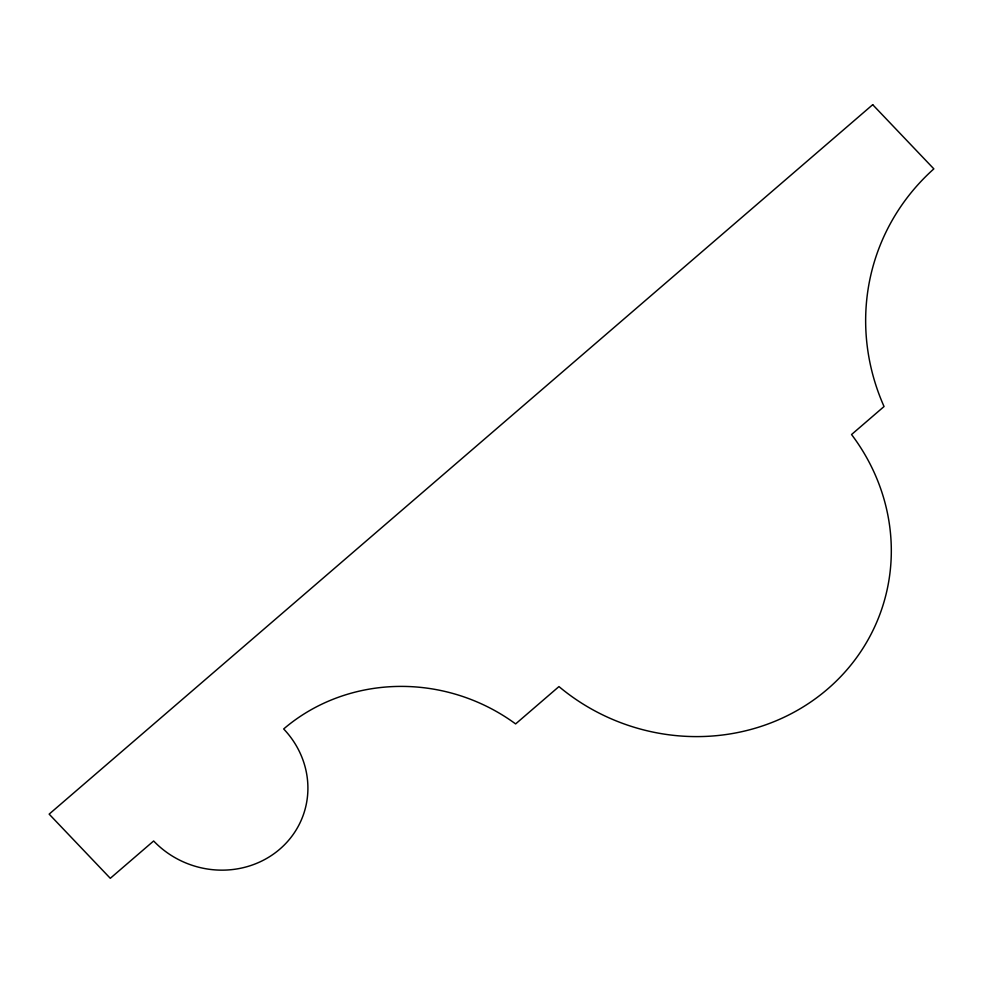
<?xml version="1.0" encoding="UTF-8"?>
<svg xmlns="http://www.w3.org/2000/svg" width="983" height="983" viewBox="0 0 983 983"><rect width="100%" height="100%" fill="white"/><g stroke="black" fill="none" stroke-linecap="round" stroke-linejoin="round"><path stroke-width="1.47" d="M872.707 104.69L49.15 814.133L110.293 878.31L153.643 840.981A89.809 84.599 19.3 0 0 279.799 849.152A89.809 84.599 19.3 0 0 283.669 728.956A183.108 172.504 19.3 0 1 515.62 723.918L558.958 686.576A203.444 191.66 19.3 0 0 827.637 689.022A203.444 191.66 19.3 0 0 851.548 434.535L884.049 406.532A227.27 214.11 19.3 0 1 933.85 168.867L872.707 104.69"/></g></svg>
